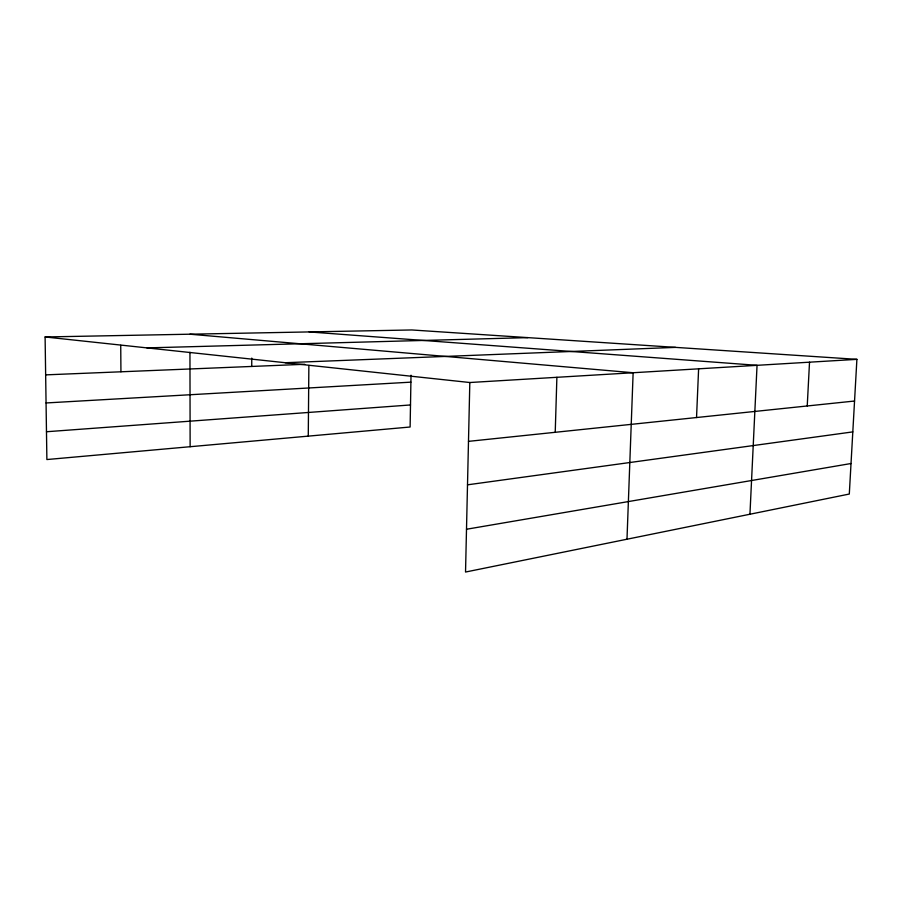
<?xml version="1.0" encoding="UTF-8"?>
<svg xmlns="http://www.w3.org/2000/svg" width="902" height="902" viewBox="0 0 902 902"><rect width="100%" height="100%" fill="white"/><g stroke="black" fill="none" stroke-linecap="round" stroke-linejoin="round"><path stroke-width="1.35" d="M251.737 366.449L251.759 358.094M308.27 436.128L308.867 365.513M411.019 375.209L410.117 427.007L46.881 459.546L45.1 336.965L411.808 329.963L856.9 359.346L849.301 494.037L465.533 572.037L469.818 382.516L45.1 336.965M555.226 432.306L556.884 377.307M626.991 539.216L633.136 372.74L189.916 334.202M696.536 417.536L698.61 368.828M749.945 514.23L757.049 365.321L309.149 331.925M807.234 405.979L809.522 362.187M466.503 529.248L851.026 463.515M467.507 484.825L852.807 431.889M468.488 441.36L854.544 401.029M46.476 431.742L410.5 404.953M469.818 382.516L856.9 359.346M46.058 402.957L410.895 382.155M45.652 374.871L304.696 364.284M285.179 362.717L675.53 347.383M146.947 347.89L527.873 337.63M120.733 345.286L120.936 371.793M189.95 352.287L190.13 446.715"/></g></svg>
